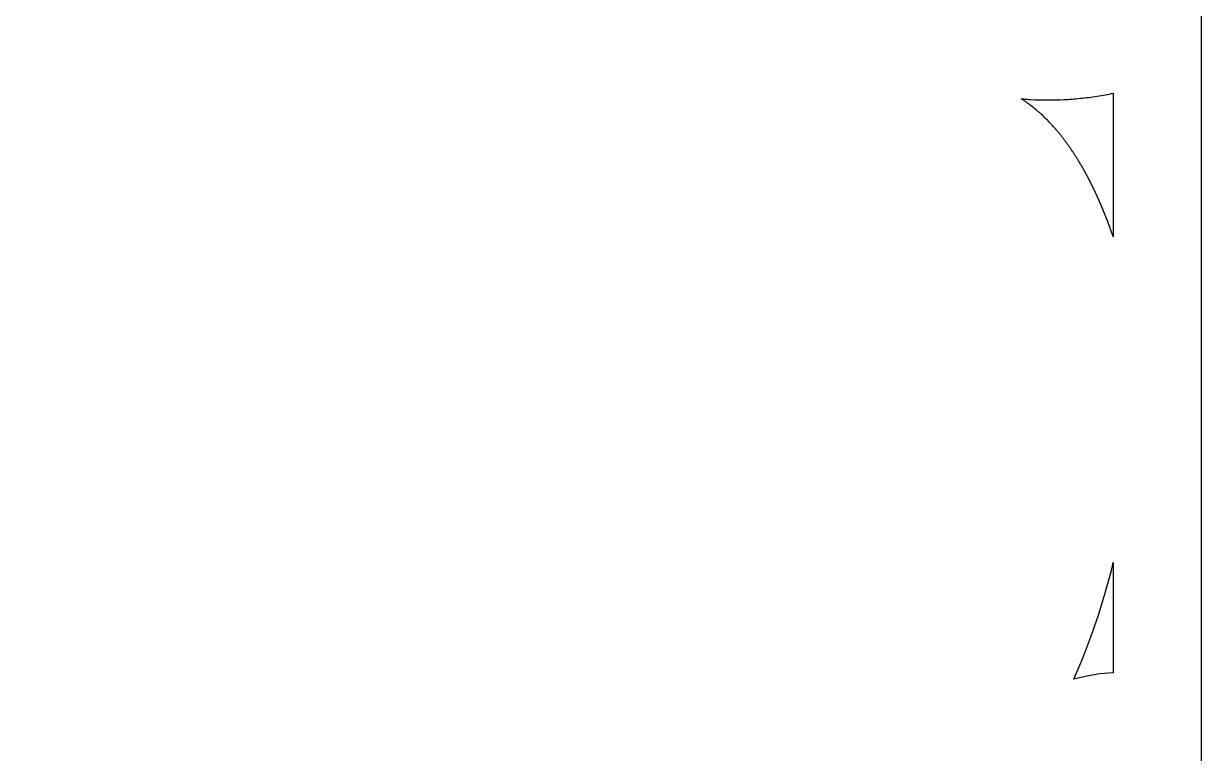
# Model space of a CAD drawing. Header units: centimetres. Extents: x 19.85 to 27, y 2.62 to 9.
# Drawn here: x 25.945 to 27, y 6.151 to 6.804 of the extents above; entities that cross this region are included whole.
import ezdxf

# ---------------------------------------------------------------- set-up
doc = ezdxf.new("R2010")
doc.units = ezdxf.units.CM
doc.header["$MEASUREMENT"] = 0
doc.layers.add('layer 1', color=7, linetype='Continuous')

msp = doc.modelspace()

# ---------------------------------------------------------------- linework, layer by layer
at = {"layer": 'layer 1', "color": 250, "lineweight": 30}
for points, knots in [([(26.99842, 2.62034), (26.99842, 2.62034), (19.84833, 2.62034), (19.84833, 2.62034), (19.84833, 2.62034), (19.84833, 2.62034), (19.84833, 9.00077), (19.84833, 9.00077), (19.84833, 9.00077), (19.84833, 9.00077), (26.99978, 9.00077), (26.99978, 9.00077), (26.99978, 9.00077), (26.99978, 9.00077), (26.99978, 2.62034), (26.99978, 2.62034), (26.99978, 2.62034), (26.99978, 2.62034), (26.99842, 2.62034), (26.99842, 2.62034)], [0, 0, 0, 0, 0.1666667, 0.1666667, 0.1666667, 0.1666667, 0.3333333, 0.3333333, 0.3333333, 0.3333333, 0.5, 0.5, 0.5, 0.5, 0.6666667, 0.6666667, 0.6666667, 0.6666667, 1, 1, 1, 1]), ([(26.92076, 6.61321), (26.92076, 6.61321), (26.92076, 6.74165), (26.92076, 6.74165), (26.92076, 6.74165), (26.91847, 6.74118), (26.91619, 6.74076), (26.9139, 6.74034), (26.9139, 6.74034), (26.91139, 6.73989), (26.90889, 6.73947), (26.90637, 6.73907), (26.90637, 6.73907), (26.90385, 6.73868), (26.90133, 6.73832), (26.89881, 6.73799), (26.89881, 6.73799), (26.89629, 6.73766), (26.89377, 6.73737), (26.89123, 6.7371), (26.89123, 6.7371), (26.88878, 6.73685), (26.88633, 6.73662), (26.88387, 6.73644), (26.88387, 6.73644), (26.88142, 6.73624), (26.87896, 6.73609), (26.8765, 6.73596), (26.8765, 6.73596), (26.86669, 6.73546), (26.85686, 6.73549), (26.84705, 6.73606), (26.84705, 6.73606), (26.8456, 6.73614), (26.84417, 6.73624), (26.84272, 6.73634), (26.84272, 6.73634), (26.84128, 6.73645), (26.83984, 6.73657), (26.8384, 6.7367), (26.8384, 6.7367), (26.83942, 6.73605), (26.84044, 6.73537), (26.84143, 6.73468), (26.84143, 6.73468), (26.84244, 6.73399), (26.84344, 6.73327), (26.84443, 6.73256), (26.84443, 6.73256), (26.84584, 6.73152), (26.84723, 6.73047), (26.84859, 6.72938), (26.84859, 6.72938), (26.84998, 6.72829), (26.85133, 6.72717), (26.85267, 6.72602), (26.85267, 6.72602), (26.85401, 6.72488), (26.85532, 6.72371), (26.85661, 6.72252), (26.85661, 6.72252), (26.85792, 6.72132), (26.85921, 6.72009), (26.86047, 6.71884), (26.86047, 6.71884), (26.8618, 6.71753), (26.8631, 6.71619), (26.86438, 6.71483), (26.86438, 6.71483), (26.86568, 6.71347), (26.86694, 6.71207), (26.86819, 6.71067), (26.86819, 6.71067), (26.86882, 6.70996), (26.86943, 6.70925), (26.87005, 6.70853), (26.87005, 6.70853), (26.87066, 6.70781), (26.87127, 6.70709), (26.87187, 6.70636), (26.87187, 6.70636), (26.8725, 6.70561), (26.87311, 6.70485), (26.87373, 6.70409), (26.87373, 6.70409), (26.87434, 6.70333), (26.87494, 6.70256), (26.87555, 6.70179), (26.87555, 6.70179), (26.87615, 6.70101), (26.87674, 6.70023), (26.87733, 6.69945), (26.87733, 6.69945), (26.87792, 6.69867), (26.87851, 6.69788), (26.87908, 6.69709), (26.87908, 6.69709), (26.87968, 6.69627), (26.88027, 6.69544), (26.88087, 6.69461), (26.88087, 6.69461), (26.88145, 6.69379), (26.88204, 6.69295), (26.88262, 6.69211), (26.88262, 6.69211), (26.8832, 6.69127), (26.88377, 6.69043), (26.88433, 6.68958), (26.88433, 6.68958), (26.88491, 6.68873), (26.88547, 6.68788), (26.88602, 6.68702), (26.88602, 6.68702), (26.8866, 6.68613), (26.88718, 6.68524), (26.88774, 6.68434), (26.88774, 6.68434), (26.88831, 6.68344), (26.88887, 6.68254), (26.88943, 6.68163), (26.88943, 6.68163), (26.88998, 6.68073), (26.89053, 6.67982), (26.89108, 6.6789), (26.89108, 6.6789), (26.89162, 6.67799), (26.89216, 6.67707), (26.89269, 6.67615), (26.89269, 6.67615), (26.89325, 6.67519), (26.8938, 6.67423), (26.89434, 6.67327), (26.89434, 6.67327), (26.89488, 6.6723), (26.89542, 6.67133), (26.89595, 6.67036), (26.89595, 6.67036), (26.89649, 6.66939), (26.89701, 6.66841), (26.89754, 6.66743), (26.89754, 6.66743), (26.89806, 6.66645), (26.89858, 6.66547), (26.89908, 6.66448), (26.89908, 6.66448), (26.89962, 6.66345), (26.90014, 6.66243), (26.90067, 6.66139), (26.90067, 6.66139), (26.90118, 6.66036), (26.9017, 6.65933), (26.90221, 6.65829), (26.90221, 6.65829), (26.90272, 6.65725), (26.90322, 6.6562), (26.90372, 6.65516), (26.90372, 6.65516), (26.90422, 6.65411), (26.90472, 6.65306), (26.90521, 6.65201), (26.90521, 6.65201), (26.90571, 6.65092), (26.90622, 6.64982), (26.90672, 6.64872), (26.90672, 6.64872), (26.90722, 6.64762), (26.90771, 6.64652), (26.90819, 6.64541), (26.90819, 6.64541), (26.90868, 6.64431), (26.90916, 6.6432), (26.90964, 6.64209), (26.90964, 6.64209), (26.91012, 6.64098), (26.91058, 6.63986), (26.91105, 6.63875), (26.91105, 6.63875), (26.91154, 6.63759), (26.91202, 6.63642), (26.91249, 6.63526), (26.91249, 6.63526), (26.91297, 6.63408), (26.91344, 6.63292), (26.91391, 6.63175), (26.91391, 6.63175), (26.91437, 6.63057), (26.91482, 6.62939), (26.91528, 6.62822), (26.91528, 6.62822), (26.91573, 6.62704), (26.91619, 6.62586), (26.91663, 6.62468), (26.91663, 6.62468), (26.91709, 6.62346), (26.91755, 6.62222), (26.918, 6.62098), (26.918, 6.62098), (26.91845, 6.61975), (26.9189, 6.61851), (26.91934, 6.61727), (26.91934, 6.61727), (26.91978, 6.61604), (26.92022, 6.61479), (26.92065, 6.61355), (26.92065, 6.61355), (26.92065, 6.61355), (26.92076, 6.61321), (26.92076, 6.61321)], [0, 0, 0, 0, 0.0188679, 0.0188679, 0.0188679, 0.0188679, 0.0377358, 0.0377358, 0.0377358, 0.0377358, 0.0566038, 0.0566038, 0.0566038, 0.0566038, 0.0754717, 0.0754717, 0.0754717, 0.0754717, 0.0943396, 0.0943396, 0.0943396, 0.0943396, 0.1132075, 0.1132075, 0.1132075, 0.1132075, 0.1320755, 0.1320755, 0.1320755, 0.1320755, 0.1509434, 0.1509434, 0.1509434, 0.1509434, 0.1698113, 0.1698113, 0.1698113, 0.1698113, 0.1886792, 0.1886792, 0.1886792, 0.1886792, 0.2075472, 0.2075472, 0.2075472, 0.2075472, 0.2264151, 0.2264151, 0.2264151, 0.2264151, 0.245283, 0.245283, 0.245283, 0.245283, 0.2641509, 0.2641509, 0.2641509, 0.2641509, 0.2830189, 0.2830189, 0.2830189, 0.2830189, 0.3018868, 0.3018868, 0.3018868, 0.3018868, 0.3207547, 0.3207547, 0.3207547, 0.3207547, 0.3396226, 0.3396226, 0.3396226, 0.3396226, 0.3584906, 0.3584906, 0.3584906, 0.3584906, 0.3773585, 0.3773585, 0.3773585, 0.3773585, 0.3962264, 0.3962264, 0.3962264, 0.3962264, 0.4150943, 0.4150943, 0.4150943, 0.4150943, 0.4339623, 0.4339623, 0.4339623, 0.4339623, 0.4528302, 0.4528302, 0.4528302, 0.4528302, 0.4716981, 0.4716981, 0.4716981, 0.4716981, 0.490566, 0.490566, 0.490566, 0.490566, 0.509434, 0.509434, 0.509434, 0.509434, 0.5283019, 0.5283019, 0.5283019, 0.5283019, 0.5471698, 0.5471698, 0.5471698, 0.5471698, 0.5660377, 0.5660377, 0.5660377, 0.5660377, 0.5849057, 0.5849057, 0.5849057, 0.5849057, 0.6037736, 0.6037736, 0.6037736, 0.6037736, 0.6226415, 0.6226415, 0.6226415, 0.6226415, 0.6415094, 0.6415094, 0.6415094, 0.6415094, 0.6603774, 0.6603774, 0.6603774, 0.6603774, 0.6792453, 0.6792453, 0.6792453, 0.6792453, 0.6981132, 0.6981132, 0.6981132, 0.6981132, 0.7169811, 0.7169811, 0.7169811, 0.7169811, 0.7358491, 0.7358491, 0.7358491, 0.7358491, 0.754717, 0.754717, 0.754717, 0.754717, 0.7735849, 0.7735849, 0.7735849, 0.7735849, 0.7924528, 0.7924528, 0.7924528, 0.7924528, 0.8113208, 0.8113208, 0.8113208, 0.8113208, 0.8301887, 0.8301887, 0.8301887, 0.8301887, 0.8490566, 0.8490566, 0.8490566, 0.8490566, 0.8679245, 0.8679245, 0.8679245, 0.8679245, 0.8867925, 0.8867925, 0.8867925, 0.8867925, 0.9056604, 0.9056604, 0.9056604, 0.9056604, 0.9245283, 0.9245283, 0.9245283, 0.9245283, 0.9433962, 0.9433962, 0.9433962, 0.9433962, 0.9622642, 0.9622642, 0.9622642, 0.9622642, 1, 1, 1, 1]), ([(26.92076, 6.22284), (26.92076, 6.22284), (26.92076, 6.3214), (26.92076, 6.3214), (26.92076, 6.3214), (26.92076, 6.3214), (26.91909, 6.31444), (26.91909, 6.31444), (26.91909, 6.31444), (26.91909, 6.31444), (26.91358, 6.29422), (26.91358, 6.29422), (26.91358, 6.29422), (26.91358, 6.29422), (26.90746, 6.27436), (26.90746, 6.27436), (26.90746, 6.27436), (26.90746, 6.27436), (26.90074, 6.25488), (26.90074, 6.25488), (26.90074, 6.25488), (26.90074, 6.25488), (26.89344, 6.2358), (26.89344, 6.2358), (26.89344, 6.2358), (26.89344, 6.2358), (26.88554, 6.21716), (26.88554, 6.21716), (26.88554, 6.21716), (26.88554, 6.21716), (26.89722, 6.2198), (26.89722, 6.2198), (26.89722, 6.2198), (26.89722, 6.2198), (26.90892, 6.22169), (26.90892, 6.22169), (26.90892, 6.22169), (26.90892, 6.22169), (26.92063, 6.22284), (26.92063, 6.22284), (26.92063, 6.22284), (26.92063, 6.22284), (26.92076, 6.22284), (26.92076, 6.22284)], [0, 0, 0, 0, 0.0833333, 0.0833333, 0.0833333, 0.0833333, 0.1666667, 0.1666667, 0.1666667, 0.1666667, 0.25, 0.25, 0.25, 0.25, 0.3333333, 0.3333333, 0.3333333, 0.3333333, 0.4166667, 0.4166667, 0.4166667, 0.4166667, 0.5, 0.5, 0.5, 0.5, 0.5833333, 0.5833333, 0.5833333, 0.5833333, 0.6666667, 0.6666667, 0.6666667, 0.6666667, 0.75, 0.75, 0.75, 0.75, 0.8333333, 0.8333333, 0.8333333, 0.8333333, 1, 1, 1, 1])]:
    msp.add_open_spline(points, degree=3, knots=knots, dxfattribs=at)

doc.saveas('drawing.dxf')
